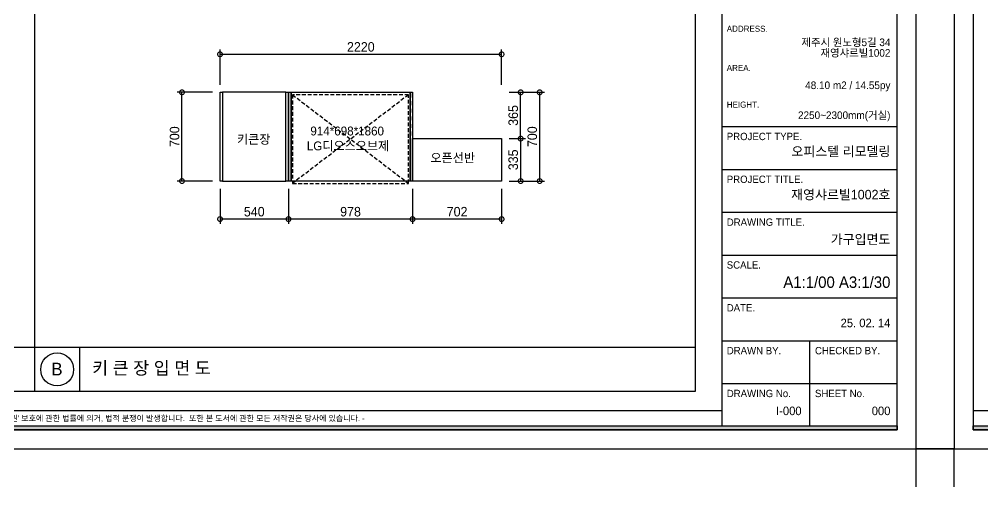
# Model space of a CAD drawing. Header units: inches. Extents: x 211248 to 488355, y -41604 to -7105.
# Drawn here: x 260077 to 267673, y -26125 to -22437 of the extents above; entities that cross this region are included whole.
import ezdxf
from ezdxf.enums import TextEntityAlignment as Align

# ---------------------------------------------------------------- set-up
doc = ezdxf.new("R2010")
doc.units = ezdxf.units.IN
doc.header["$LTSCALE"] = 60
doc.header["$MEASUREMENT"] = 0
doc.linetypes.add('DASHED', pattern=[0.75, 0.5, -0.25])
doc.linetypes.add('HID2', pattern=[1, 0.5, -0.5])
for name, color, linetype in [('0-ELC TEXT', 7, 'Continuous'), ('06-FUR', 6, 'Continuous'), ('07-DIM WAL', 5, 'Continuous'), ('15 HAT', 252, 'Continuous'), ('FORM(YOURNAME)-1', 1, 'Continuous'), ('FORM(YOURNAME)-11', 1, 'Continuous'), ('FORM(YOURNAME)-11 @ 1', 1, 'Continuous'), ('FUR', 8, 'DASHED')]:
    doc.layers.add(name, color=color, linetype=linetype)
doc.styles.add('YOURNAME', font='HY울릉도M.TTF')
doc.styles.add('스타일1', font='Korail_Round_Gothic_Light.ttf')
doc.styles.add('코레일둥고', font='Korail_Round_Gothic_Medium.ttf')
doc.dimstyles.new('30', dxfattribs={"dimscale": 30, "dimtxt": 2.5, "dimasz": 2.5, "dimexe": 1.25, "dimexo": 2, "dimtad": 1, "dimdec": 0, "dimtxsty": '스타일1', "dimblk": 'DOTSMALL', "dimcen": 2.5, "dimclrd": 1, "dimclre": 1, "dimclrt": 7, "dimadec": 0, "dimazin": 0, "dimtfac": 1, "dimtdec": 0, "dimtix": 1, "dimtmove": 0, "dimatfit": 3, "dimldrblk": 'DOTSMALL', "dimfxl": 0, "dimarcsym": 0})

# ---------------------------------------------------------------- blocks, each defined once
blk = doc.blocks.new('FORM-ELEVATION')
at = {"layer": 'FORM(YOURNAME)-11'}
h = blk.add_hatch(color=256, dxfattribs=at)
h.dxf.hatch_style = 1
h.paths.add_polyline_path([(-10309, 35708), (71691, 35708), (71691, 35508), (-10309, 35508)])
h.paths.add_polyline_path([(-10309, -21492), (71691, -21492), (71691, -21692), (-10309, -21692)])
at = {"layer": 'Defpoints', "color": 158}
for p, q in [((62481, 35508), (62481, -21492)), ((62481, -20692), (-10309, -20692))]:
    blk.add_line(p, q, dxfattribs=at)
for points in [[(-10309, -21692), (71691, -21692), (71691, 35708), (-10309, 35708)], [(-8309, 33708), (61071, 33708), (61071, -19692), (-8309, -19692)]]:
    blk.add_lwpolyline(points, close=True, dxfattribs=at)
at = {"layer": 'Defpoints', "color": 1}
for points in [[(-11309, -24692), (-11309, -22692), (-13309, -22692)], [(72691, -24692), (72691, -22692), (74691, -22692)]]:
    blk.add_lwpolyline(points, dxfattribs=at)
at = {"layer": 'FORM(YOURNAME)-11', "color": 14}
for p, q in [((62481, -5756), (71691, -5756)), ((62481, -8009), (71691, -8009)), ((62481, -10261), (71691, -10261)), ((62481, -12514), (71691, -12514)), ((62481, -14766), (71691, -14766)), ((62481, -17019), (71691, -17019)), ((67086, -17019), (67086, -21492)), ((62481, -19271), (71691, -19271))]:
    blk.add_line(p, q, dxfattribs=at)
at = {"layer": 'FORM(YOURNAME)-11', "color": 250}
blk.add_lwpolyline([(-11309, -22692), (72691, -22692), (72691, 36708), (-11309, 36708)], close=True, dxfattribs=at)
at = {"layer": 'FORM(YOURNAME)-11'}
blk.add_lwpolyline([(-10309, -21492), (71691, -21492), (71691, -21692), (-10309, -21692)], close=True, dxfattribs=at)
at = {"layer": 'FORM(YOURNAME)-11', "color": 251, "style": 'YOURNAME'}
for s, p in [('ADDRESS.', (62739, -608)), ('AREA.', (62739, -2667)), ('HEIGHT.', (62739, -4598))]:
    blk.add_text(s, height=321.8, dxfattribs=at).set_placement(p, align=Align.MIDDLE_LEFT)
at = {"layer": 'FORM(YOURNAME)-11', "color": 14, "style": 'YOURNAME'}
for s, height, p in [('PROJECT TYPE.', 386.14, (62739, -6271)), ('PROJECT TITLE.', 386.14, (62739, -8524)), ('DRAWING TITLE.', 386.14, (62739, -10776)), ('SCALE.', 386.1, (62739, -13029)), ('DATE.', 386.1, (62739, -15281)), ('DRAWN BY.', 386.1, (62739, -17534)), ('CHECKED BY.', 386.14, (67376, -17534)), ('DRAWING No.', 386.14, (62739, -19786)), ('SHEET No.', 386.1, (67376, -19786))]:
    blk.add_text(s, height=height, dxfattribs=at).set_placement(p, align=Align.MIDDLE_LEFT)
at = {"layer": 'FORM(YOURNAME)-11', "color": 1, "style": 'YOURNAME'}
blk.add_text("- 본 도서는 어떠한 경우에도 무단으로 도용할 수 없으며 도용시 '지적재산권' 보호에 관한 법률에 의거, 법적 분쟁이 발생합니다.  또한 본 도서에 관한 모든 저작권은 당사에 있습니다. -", height=300, dxfattribs=at).set_placement((28146, -21092), align=Align.MIDDLE_CENTER)
at = {"layer": 'FORM(YOURNAME)-11', "color": 3, "style": 'YOURNAME'}
for tag, height, p in [('1', 450, (71041, -1219)), ('2', 450, (71041, -1863)), ('3', 450, (71041, -3150)), ('4', 450, (71041, -5081)), ('5', 515, (71041, -7398)), ('6', 515, (71041, -9650)), ('7', 515, (71041, -11903)), ('8', 515, (71041, -14155)), ('9', 515, (71041, -16408)), ('10', 515, (66791, -18596)), ('11', 515, (71041, -18660)), ('12', 515, (66791, -20848)), ('13', 515, (71041, -20848))]:
    blk.add_attdef(tag, text='', height=height, dxfattribs=at).set_placement(p, align=Align.MIDDLE_RIGHT)
blk = doc.blocks.new('*U462')
at = {"layer": 'FORM(YOURNAME)-1'}
ref = blk.add_blockref('FORM-ELEVATION', (256243.8, -22420.8), dxfattribs=dict(at, xscale=0.15, yscale=0.15, zscale=0.15))
ref.add_attrib('12', 'I-000', dxfattribs={"layer": 'FORM(YOURNAME)-11 @ 1', "color": 3, "height": 67.5, "style": 'YOURNAME'}).set_placement((266244.5, -25526.1), align=Align.MIDDLE_RIGHT)
ref.add_attrib('13', '000', dxfattribs={"layer": 'FORM(YOURNAME)-11 @ 1', "color": 3, "height": 67.5, "style": 'YOURNAME'}).set_placement((266944.9, -25526.1), align=Align.MIDDLE_RIGHT)
ref.add_attrib('9', '25. 02. 14', dxfattribs={"layer": 'FORM(YOURNAME)-11 @ 1', "color": 3, "height": 67.5, "style": 'YOURNAME'}).set_placement((266944.9, -24832.6), align=Align.MIDDLE_RIGHT)
ref.add_attrib('8', 'A1:1/00 A3:1/30', dxfattribs={"layer": 'FORM(YOURNAME)-11 @ 1', "color": 3, "height": 90, "style": 'YOURNAME'}).set_placement((266944.9, -24511.1), align=Align.MIDDLE_RIGHT)
ref.add_attrib('7', '가구입면도', dxfattribs={"layer": 'FORM(YOURNAME)-11 @ 1', "color": 3, "height": 75, "style": 'YOURNAME'}).set_placement((266944.9, -24172.9), align=Align.MIDDLE_RIGHT)
ref.add_attrib('6', '재영샤르빌1002호', dxfattribs={"layer": 'FORM(YOURNAME)-11 @ 1', "color": 3, "height": 75, "style": 'YOURNAME'}).set_placement((266944.9, -23820.1), align=Align.MIDDLE_RIGHT)
ref.add_attrib('5', '오피스텔 리모델링', dxfattribs={"layer": 'FORM(YOURNAME)-11 @ 1', "color": 3, "height": 75, "style": 'YOURNAME'}).set_placement((266944.9, -23479.8), align=Align.MIDDLE_RIGHT)
ref.add_attrib('1', '제주시 원노형5길 34', dxfattribs={"layer": 'FORM(YOURNAME)-11 @ 1', "color": 3, "height": 60, "style": 'YOURNAME'}).set_placement((266944.9, -22619), align=Align.MIDDLE_RIGHT)
ref.add_attrib('2', '재영샤르빌1002', dxfattribs={"layer": 'FORM(YOURNAME)-11 @ 1', "color": 3, "height": 60, "style": 'YOURNAME'}).set_placement((266944.9, -22702.6), align=Align.MIDDLE_RIGHT)
ref.add_attrib('3', '48.10 m2 / 14.55py', dxfattribs={"layer": 'FORM(YOURNAME)-11 @ 1', "color": 3, "height": 60, "style": 'YOURNAME'}).set_placement((266944.9, -22957.9), align=Align.MIDDLE_RIGHT)
ref.add_attrib('4', '2250~2300mm(거실)', dxfattribs={"layer": 'FORM(YOURNAME)-11 @ 1', "color": 3, "height": 60, "style": 'YOURNAME'}).set_placement((266944.9, -23194.1), align=Align.MIDDLE_RIGHT)
blk = doc.blocks.new('_DOTSMALL')
at = {"color": 0, "linetype": 'ByBlock', "const_width": 0.5}
blk.add_lwpolyline([(-0.0625, 0, 1), (0.0625, 0, 1)], format="xyb", close=True, dxfattribs=at)
blk = doc.blocks.new('*D152')
at = {"layer": '07-DIM WAL', "color": 1, "lineweight": -2}
for p, q in [((261659.8, -22953.5), (261659.8, -22676)), ((263879.8, -22953.5), (263879.8, -22676)), ((261659.8, -22713.5), (263879.8, -22713.5))]:
    blk.add_line(p, q, dxfattribs=at)
at = {"layer": 'Defpoints', "color": 0}
for p in [(263879.8, -22713.5), (261659.8, -23013.5), (263879.8, -23013.5)]:
    blk.add_point(p, dxfattribs=at)
at = {"layer": '07-DIM WAL', "color": 1, "lineweight": -2, "xscale": 75, "yscale": 75, "zscale": 75, "rotation": 180}
blk.add_blockref('_DOTSMALL', (261659.8, -22713.5), dxfattribs=at)
at = {"layer": '07-DIM WAL', "color": 1, "lineweight": -2, "xscale": 75, "yscale": 75, "zscale": 75}
blk.add_blockref('_DOTSMALL', (263879.8, -22713.5), dxfattribs=at)
at = {"layer": '07-DIM WAL', "color": 7, "insert": (262769.8, -22655.5), "char_height": 75, "attachment_point": 5, "style": '스타일1'}
blk.add_mtext('2220', dxfattribs=at)
blk = doc.blocks.new('*D153')
at = {"layer": '07-DIM WAL', "color": 1, "lineweight": -2}
for p, q in [((263177.8, -23773.5), (263177.8, -24051)), ((263879.8, -23773.5), (263879.8, -24051)), ((263879.8, -24013.5), (263177.8, -24013.5))]:
    blk.add_line(p, q, dxfattribs=at)
at = {"layer": 'Defpoints', "color": 0}
for p in [(263177.8, -23713.5), (263879.8, -23713.5), (263177.8, -24013.5)]:
    blk.add_point(p, dxfattribs=at)
at = {"layer": '07-DIM WAL', "color": 1, "lineweight": -2, "xscale": 75, "yscale": 75, "zscale": 75, "rotation": 180}
blk.add_blockref('_DOTSMALL', (263177.8, -24013.5), dxfattribs=at)
at = {"layer": '07-DIM WAL', "color": 1, "lineweight": -2, "xscale": 75, "yscale": 75, "zscale": 75}
blk.add_blockref('_DOTSMALL', (263879.8, -24013.5), dxfattribs=at)
at = {"layer": '07-DIM WAL', "color": 7, "insert": (263528.8, -23955.5), "char_height": 75, "attachment_point": 5, "style": '스타일1'}
blk.add_mtext('702', dxfattribs=at)
blk = doc.blocks.new('*D154')
at = {"layer": '07-DIM WAL', "color": 1, "lineweight": -2}
for p, q in [((262199.8, -23773.5), (262199.8, -24051)), ((263177.8, -23773.5), (263177.8, -24051)), ((263177.8, -24013.5), (262199.8, -24013.5))]:
    blk.add_line(p, q, dxfattribs=at)
at = {"layer": 'Defpoints', "color": 0}
for p in [(262199.8, -23713.5), (263177.8, -23713.5), (262199.8, -24013.5)]:
    blk.add_point(p, dxfattribs=at)
at = {"layer": '07-DIM WAL', "color": 1, "lineweight": -2, "xscale": 75, "yscale": 75, "zscale": 75, "rotation": 180}
blk.add_blockref('_DOTSMALL', (262199.8, -24013.5), dxfattribs=at)
at = {"layer": '07-DIM WAL', "color": 1, "lineweight": -2, "xscale": 75, "yscale": 75, "zscale": 75}
blk.add_blockref('_DOTSMALL', (263177.8, -24013.5), dxfattribs=at)
at = {"layer": '07-DIM WAL', "color": 7, "insert": (262688.8, -23955.5), "char_height": 75, "attachment_point": 5, "style": '스타일1'}
blk.add_mtext('978', dxfattribs=at)
blk = doc.blocks.new('*D155')
at = {"layer": '07-DIM WAL', "color": 1, "lineweight": -2}
for p, q in [((261659.8, -23773.5), (261659.8, -24051)), ((262199.8, -23773.5), (262199.8, -24051)), ((262199.8, -24013.5), (261659.8, -24013.5))]:
    blk.add_line(p, q, dxfattribs=at)
at = {"layer": 'Defpoints', "color": 0}
for p in [(261659.8, -23713.5), (262199.8, -23713.5), (261659.8, -24013.5)]:
    blk.add_point(p, dxfattribs=at)
at = {"layer": '07-DIM WAL', "color": 1, "lineweight": -2, "xscale": 75, "yscale": 75, "zscale": 75, "rotation": 180}
blk.add_blockref('_DOTSMALL', (261659.8, -24013.5), dxfattribs=at)
at = {"layer": '07-DIM WAL', "color": 1, "lineweight": -2, "xscale": 75, "yscale": 75, "zscale": 75}
blk.add_blockref('_DOTSMALL', (262199.8, -24013.5), dxfattribs=at)
at = {"layer": '07-DIM WAL', "color": 7, "insert": (261929.8, -23955.5), "char_height": 75, "attachment_point": 5, "style": '스타일1'}
blk.add_mtext('540', dxfattribs=at)
blk = doc.blocks.new('*D156')
at = {"layer": '07-DIM WAL', "color": 1, "lineweight": -2}
for p, q in [((261599.8, -23013.5), (261322.3, -23013.5)), ((261359.8, -23713.5), (261359.8, -23013.5)), ((261599.8, -23713.5), (261322.3, -23713.5))]:
    blk.add_line(p, q, dxfattribs=at)
at = {"layer": 'Defpoints', "color": 0}
for p in [(261359.8, -23013.5), (261659.8, -23013.5), (261659.8, -23713.5)]:
    blk.add_point(p, dxfattribs=at)
at = {"layer": '07-DIM WAL', "color": 1, "lineweight": -2, "xscale": 75, "yscale": 75, "zscale": 75}
for p, rotation in [((261359.8, -23013.5), 90), ((261359.8, -23713.5), 270)]:
    blk.add_blockref('_DOTSMALL', p, dxfattribs=dict(at, rotation=rotation))
at = {"layer": '07-DIM WAL', "color": 7, "insert": (261301.7, -23363.5), "char_height": 75, "attachment_point": 5, "rotation": 90, "style": '스타일1'}
blk.add_mtext('700', dxfattribs=at)
blk = doc.blocks.new('*D157')
at = {"layer": '07-DIM WAL', "color": 1, "lineweight": -2}
for p, q in [((263939.8, -23378.5), (264067.3, -23378.5)), ((264029.8, -23378.5), (264029.8, -23713.5)), ((263939.8, -23713.5), (264067.3, -23713.5))]:
    blk.add_line(p, q, dxfattribs=at)
at = {"layer": 'Defpoints', "color": 0}
for p in [(263879.8, -23378.5), (263879.8, -23713.5), (264029.8, -23713.5)]:
    blk.add_point(p, dxfattribs=at)
at = {"layer": '07-DIM WAL', "color": 1, "lineweight": -2, "xscale": 75, "yscale": 75, "zscale": 75}
for p, rotation in [((264029.8, -23378.5), 90), ((264029.8, -23713.5), 270)]:
    blk.add_blockref('_DOTSMALL', p, dxfattribs=dict(at, rotation=rotation))
at = {"layer": '07-DIM WAL', "color": 7, "insert": (263971.7, -23546), "char_height": 75, "attachment_point": 5, "rotation": 90, "style": '스타일1'}
blk.add_mtext('335', dxfattribs=at)
blk = doc.blocks.new('*D158')
at = {"layer": '07-DIM WAL', "color": 1, "lineweight": -2}
for p, q in [((263939.8, -23013.5), (264067.3, -23013.5)), ((264029.8, -23378.5), (264029.8, -23013.5)), ((263939.8, -23378.5), (264067.3, -23378.5))]:
    blk.add_line(p, q, dxfattribs=at)
at = {"layer": 'Defpoints', "color": 0}
for p in [(263879.8, -23013.5), (264029.8, -23013.5), (263879.8, -23378.5)]:
    blk.add_point(p, dxfattribs=at)
at = {"layer": '07-DIM WAL', "color": 1, "lineweight": -2, "xscale": 75, "yscale": 75, "zscale": 75}
for p, rotation in [((264029.8, -23013.5), 90), ((264029.8, -23378.5), 270)]:
    blk.add_blockref('_DOTSMALL', p, dxfattribs=dict(at, rotation=rotation))
at = {"layer": '07-DIM WAL', "color": 7, "insert": (263971.7, -23196), "char_height": 75, "attachment_point": 5, "rotation": 90, "style": '스타일1'}
blk.add_mtext('365', dxfattribs=at)
blk = doc.blocks.new('*D159')
at = {"layer": '07-DIM WAL', "color": 1, "lineweight": -2}
for p, q in [((263939.8, -23013.5), (264217.3, -23013.5)), ((264179.8, -23713.5), (264179.8, -23013.5)), ((263939.8, -23713.5), (264217.3, -23713.5))]:
    blk.add_line(p, q, dxfattribs=at)
at = {"layer": 'Defpoints', "color": 0}
for p in [(263879.8, -23013.5), (264179.8, -23013.5), (263879.8, -23713.5)]:
    blk.add_point(p, dxfattribs=at)
at = {"layer": '07-DIM WAL', "color": 1, "lineweight": -2, "xscale": 75, "yscale": 75, "zscale": 75}
for p, rotation in [((264179.8, -23013.5), 90), ((264179.8, -23713.5), 270)]:
    blk.add_blockref('_DOTSMALL', p, dxfattribs=dict(at, rotation=rotation))
at = {"layer": '07-DIM WAL', "color": 7, "insert": (264121.7, -23363.5), "char_height": 75, "attachment_point": 5, "rotation": 90, "style": '스타일1'}
blk.add_mtext('700', dxfattribs=at)
blk = doc.blocks.new('*U465')
at = {"layer": 'FORM(YOURNAME)-1', "xscale": 0.15, "yscale": 0.15, "zscale": 0.15}
blk.add_blockref('FORM-ELEVATION', (269143.8, -22420.8), dxfattribs=at)

msp = doc.modelspace()

# ---------------------------------------------------------------- linework, layer by layer
for p, q in [((260201, -25374.5), (260201, -17364.5)), ((254997.5, -25024.5), (265404.5, -25024.5)), ((260551, -25024.5), (260551, -25374.5))]:
    msp.add_line(p, q)
msp.add_circle((260376, -25199.5), 130)
at = {"layer": '06-FUR', "linetype": 'HID2'}
msp.add_line((263177.8, -23713.5), (263177.8, -23013.5), dxfattribs=at)
at = {"layer": '06-FUR'}
for points in [[(261679.8, -23713.5), (261659.8, -23713.5), (261659.8, -23013.5), (261679.8, -23013.5)], [(262179.8, -23713.5), (262179.8, -23013.5), (261679.8, -23013.5), (261679.8, -23713.5)], [(262199.8, -23713.5), (262179.8, -23713.5), (262179.8, -23013.5), (262199.8, -23013.5)], [(262219.8, -23713.5), (262199.8, -23713.5), (262199.8, -23013.5), (262219.8, -23013.5)], [(263157.8, -23713.5), (262219.8, -23713.5), (262219.8, -23013.5), (263157.8, -23013.5)], [(263177.8, -23713.5), (263157.8, -23713.5), (263157.8, -23013.5), (263177.8, -23013.5)], [(263879.8, -23378.5), (263879.8, -23713.5), (263177.8, -23713.5), (263177.8, -23378.5)]]:
    msp.add_lwpolyline(points, close=True, dxfattribs=at)
at = {"layer": 'FUR'}
for p, q in [((262231.8, -23033.5), (263145.8, -23731.5)), ((263145.8, -23033.5), (262231.8, -23731.5))]:
    msp.add_line(p, q, dxfattribs=at)
msp.add_lwpolyline([(263145.8, -23033.5), (262231.8, -23033.5), (262231.8, -23731.5), (263145.8, -23731.5)], close=True, dxfattribs=at)

# ---------------------------------------------------------------- block references
at = {"layer": '15 HAT'}
for name in ['*U462', '*U465']:
    msp.add_blockref(name, (0, 0), dxfattribs=at)

# ---------------------------------------------------------------- texts
at = {"layer": '0-ELC TEXT', "style": '코레일둥고'}
for s, p in [('키 큰 장 입 면 도', (260651.9, -25238.4)), ('B', (260331, -25246.3))]:
    msp.add_text(s, height=100, dxfattribs=at).set_placement(p)
at = {"layer": 'FUR', "style": '코레일둥고'}
for s, height, p in [('914*698*1860', 69.999, (262372, -23353.6)), ('키큰장', 70, (261794, -23419.4)), ('LG디오스오브제', 70, (262344.3, -23471.2)), ('오픈선반', 70, (263318.7, -23566.3))]:
    msp.add_text(s, height=height, dxfattribs=at).set_placement(p)

# ---------------------------------------------------------------- dimensions: what is measured, and where the dimension line sits
at = {"layer": '07-DIM WAL'}
for base, p1, p2, picture, middle in [((263879.8, -22713.5), (261659.8, -23013.5), (263879.8, -23013.5), '*D152', (262769.8, -22655.5)), ((261659.8, -24013.5), (262199.8, -23713.5), (261659.8, -23713.5), '*D155', (261929.8, -23955.5)), ((262199.8, -24013.5), (263177.8, -23713.5), (262199.8, -23713.5), '*D154', (262688.8, -23955.5)), ((263177.8, -24013.5), (263879.8, -23713.5), (263177.8, -23713.5), '*D153', (263528.8, -23955.5))]:
    dim = msp.add_linear_dim(base=base, p1=p1, p2=p2, dimstyle='30', dxfattribs=at)
    dim.commit()
    dim.dimension.update_dxf_attribs({"geometry": picture, "text_midpoint": middle})
for base, p1, p2, picture, middle in [((261359.8, -23013.5), (261659.8, -23713.5), (261659.8, -23013.5), '*D156', (261301.7, -23363.5)), ((264029.8, -23013.5), (263879.8, -23378.5), (263879.8, -23013.5), '*D158', (263971.7, -23196)), ((264179.8, -23013.5), (263879.8, -23713.5), (263879.8, -23013.5), '*D159', (264121.7, -23363.5)), ((264029.8, -23713.5), (263879.8, -23378.5), (263879.8, -23713.5), '*D157', (263971.7, -23546))]:
    dim = msp.add_linear_dim(base=base, p1=p1, p2=p2, angle=90, dimstyle='30', dxfattribs=at)
    dim.commit()
    dim.dimension.update_dxf_attribs({"geometry": picture, "text_midpoint": middle})

doc.saveas('drawing.dxf')
